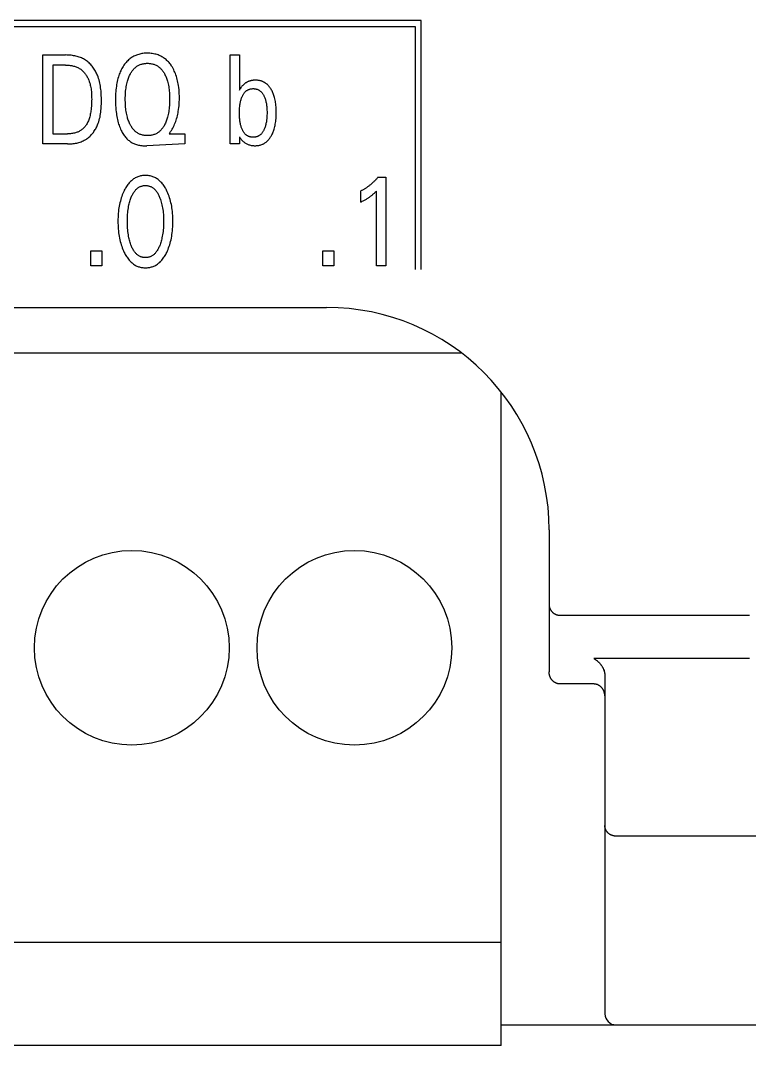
# Model space of a CAD drawing. Extents: x 867151 to 1787449, y -2071112 to -1028603.
# Drawn here: x 871197.95 to 871211.05, y -1032707.8 to -1032689.37 of the extents above; entities that cross this region are included whole.
import ezdxf

# ---------------------------------------------------------------- set-up
doc = ezdxf.new("R2010")
doc.units = 0
doc.header["$LTSCALE"] = 4
doc.header["$MEASUREMENT"] = 0
doc.layers.get('0').update_dxf_attribs({"linetype": 'CONTINUOUS'})
doc.layers.add('20000_FRONT_O', color=7, linetype='CONTINUOUS')

# ---------------------------------------------------------------- blocks, each defined once
blk = doc.blocks.new('CPU')
at = {"layer": '20000_FRONT_O', "color": 7, "linetype": 'Continuous'}
for p, q in [((82828.658, 11011.253), (82805.908, 11011.253)), ((82828.658, 11006.773), (82828.658, 11011.253)), ((82806.018, 11011.143), (82828.548, 11011.143)), ((82828.548, 11011.143), (82828.548, 11006.773)), ((82821.862, 11009.033), (82821.862, 11010.633)), ((82821.862, 11010.633), (82822.268, 11010.633)), ((82822.037, 11010.451), (82822.037, 11009.214)), ((82822.268, 11010.451), (82822.037, 11010.451)), ((82825.228, 11009.033), (82825.228, 11010.633)), ((82825.228, 11010.633), (82825.392, 11010.633)), ((82825.392, 11010.633), (82825.392, 11010.002)), ((82825.392, 11010.002), (82825.404, 11010.022)), ((82822.037, 11009.214), (82822.303, 11009.214)), ((82824.142, 11009.233), (82824.128, 11009.214)), ((82824.128, 11009.214), (82824.411, 11009.214)), ((82824.411, 11009.214), (82824.411, 11009.033)), ((82825.392, 11009.161), (82825.392, 11009.033)), ((82825.394, 11009.158), (82825.392, 11009.161)), ((82822.302, 11009.033), (82821.862, 11009.033)), ((82824.411, 11009.033), (82823.726, 11009)), ((82825.392, 11009.033), (82825.228, 11009.033)), ((82827.88, 11008.433), (82828.025, 11008.433)), ((82828.025, 11008.433), (82828.025, 11006.843)), ((82827.573, 11007.988), (82827.573, 11008.187)), ((82827.854, 11006.843), (82827.854, 11008.186)), ((82822.719, 11006.843), (82822.719, 11007.112)), ((82822.719, 11007.112), (82822.917, 11007.112)), ((82822.917, 11007.112), (82822.917, 11006.843)), ((82826.891, 11006.843), (82826.891, 11007.112)), ((82826.891, 11007.112), (82827.089, 11007.112)), ((82827.089, 11007.112), (82827.089, 11006.843)), ((82822.917, 11006.843), (82822.719, 11006.843)), ((82827.089, 11006.843), (82826.891, 11006.843)), ((82828.025, 11006.843), (82827.854, 11006.843)), ((82784.958, 11006.093), (82826.958, 11006.093)), ((82829.384, 11005.273), (82782.54, 11005.273)), ((82830.098, 10992.823), (82830.098, 11004.57)), ((82830.958, 11002.093), (82830.958, 10999.539)), ((82831.158, 11000.557), (82834.558, 11000.557)), ((82834.558, 10999.781), (82831.758, 10999.781)), ((82831.958, 10999.475), (82831.958, 10993.393)), ((82831.758, 10999.323), (82831.158, 10999.323)), ((82836.558, 10996.587), (82832.158, 10996.587)), ((82830.098, 10994.673), (82780.818, 10994.673)), ((82830.098, 10993.193), (82836.558, 10993.193)), ((82830.098, 10992.823), (82780.818, 10992.823))]:
    blk.add_line(p, q, dxfattribs=at)
for points in [[(82824.142, 11009.233), (82824.156, 11009.254), (82824.169, 11009.275), (82824.182, 11009.297), (82824.195, 11009.319), (82824.206, 11009.341), (82824.217, 11009.364), (82824.227, 11009.387), (82824.237, 11009.41), (82824.247, 11009.436), (82824.255, 11009.461), (82824.264, 11009.487), (82824.271, 11009.513), (82824.278, 11009.539), (82824.284, 11009.566), (82824.289, 11009.592), (82824.294, 11009.619), (82824.299, 11009.653), (82824.304, 11009.687), (82824.307, 11009.721), (82824.31, 11009.755), (82824.312, 11009.789), (82824.313, 11009.824), (82824.313, 11009.858), (82824.313, 11009.896), (82824.312, 11009.933), (82824.31, 11009.971), (82824.307, 11010.008), (82824.303, 11010.045), (82824.298, 11010.083), (82824.293, 11010.111), (82824.288, 11010.138), (82824.282, 11010.166), (82824.276, 11010.193), (82824.268, 11010.221), (82824.26, 11010.248), (82824.251, 11010.274), (82824.242, 11010.298), (82824.233, 11010.321), (82824.222, 11010.344), (82824.211, 11010.367), (82824.2, 11010.39), (82824.187, 11010.411), (82824.173, 11010.433), (82824.163, 11010.449), (82824.151, 11010.465), (82824.14, 11010.48), (82824.127, 11010.495), (82824.115, 11010.509), (82824.101, 11010.523), (82824.087, 11010.536), (82824.073, 11010.549), (82824.058, 11010.561), (82824.044, 11010.572), (82824.029, 11010.583), (82824.013, 11010.593), (82823.997, 11010.602), (82823.981, 11010.611), (82823.965, 11010.619), (82823.948, 11010.626), (82823.931, 11010.633), (82823.913, 11010.639), (82823.892, 11010.645), (82823.871, 11010.65), (82823.849, 11010.655), (82823.827, 11010.658), (82823.805, 11010.661), (82823.783, 11010.663), (82823.761, 11010.664), (82823.739, 11010.664), (82823.719, 11010.664), (82823.699, 11010.663), (82823.679, 11010.662), (82823.659, 11010.659), (82823.64, 11010.657), (82823.62, 11010.653), (82823.601, 11010.649), (82823.582, 11010.644), (82823.563, 11010.638), (82823.545, 11010.632), (82823.528, 11010.625), (82823.511, 11010.617), (82823.494, 11010.609), (82823.478, 11010.6), (82823.462, 11010.591), (82823.447, 11010.581), (82823.431, 11010.57), (82823.417, 11010.558), (82823.4, 11010.544), (82823.385, 11010.53), (82823.369, 11010.514), (82823.355, 11010.498), (82823.341, 11010.482), (82823.328, 11010.465), (82823.316, 11010.447)], [(82822.302, 11009.033), (82822.323, 11009.033), (82822.343, 11009.033), (82822.364, 11009.035), (82822.385, 11009.037), (82822.406, 11009.039), (82822.427, 11009.042), (82822.448, 11009.045), (82822.468, 11009.049), (82822.489, 11009.054), (82822.509, 11009.06), (82822.529, 11009.066), (82822.548, 11009.073), (82822.568, 11009.08), (82822.587, 11009.089), (82822.605, 11009.098), (82822.623, 11009.108), (82822.641, 11009.119), (82822.657, 11009.13), (82822.672, 11009.141), (82822.687, 11009.154), (82822.702, 11009.167), (82822.716, 11009.18), (82822.729, 11009.195), (82822.742, 11009.209), (82822.755, 11009.224), (82822.767, 11009.24), (82822.778, 11009.256), (82822.789, 11009.273), (82822.8, 11009.29), (82822.81, 11009.307), (82822.819, 11009.324), (82822.828, 11009.342), (82822.836, 11009.36), (82822.844, 11009.378), (82822.855, 11009.405), (82822.864, 11009.433), (82822.873, 11009.461), (82822.88, 11009.489), (82822.887, 11009.517), (82822.892, 11009.546), (82822.897, 11009.575), (82822.901, 11009.604), (82822.904, 11009.633), (82822.907, 11009.662), (82822.908, 11009.691), (82822.91, 11009.721), (82822.911, 11009.75), (82822.911, 11009.78), (82822.912, 11009.809), (82822.911, 11009.839), (82822.911, 11009.868), (82822.91, 11009.897), (82822.909, 11009.926), (82822.907, 11009.956), (82822.905, 11009.985), (82822.902, 11010.014), (82822.898, 11010.042), (82822.894, 11010.071), (82822.889, 11010.1), (82822.883, 11010.128), (82822.877, 11010.156), (82822.869, 11010.184), (82822.86, 11010.212), (82822.851, 11010.239), (82822.84, 11010.267), (82822.832, 11010.286), (82822.823, 11010.305), (82822.814, 11010.323), (82822.804, 11010.342), (82822.793, 11010.36), (82822.782, 11010.378), (82822.771, 11010.395), (82822.759, 11010.412), (82822.746, 11010.429), (82822.733, 11010.445), (82822.719, 11010.461), (82822.705, 11010.476), (82822.69, 11010.49), (82822.675, 11010.504), (82822.659, 11010.517), (82822.642, 11010.529), (82822.625, 11010.541), (82822.608, 11010.552), (82822.59, 11010.562), (82822.572, 11010.571), (82822.553, 11010.58), (82822.534, 11010.588), (82822.514, 11010.595), (82822.494, 11010.601), (82822.474, 11010.607), (82822.454, 11010.612), (82822.433, 11010.617), (82822.413, 11010.62), (82822.392, 11010.624), (82822.371, 11010.627), (82822.35, 11010.629), (82822.33, 11010.63), (82822.309, 11010.632), (82822.288, 11010.632), (82822.268, 11010.633)], [(82822.268, 11010.451), (82822.283, 11010.451), (82822.299, 11010.45), (82822.315, 11010.449), (82822.332, 11010.448), (82822.348, 11010.446), (82822.364, 11010.444), (82822.38, 11010.441), (82822.395, 11010.438), (82822.411, 11010.434), (82822.427, 11010.429), (82822.442, 11010.425), (82822.457, 11010.419), (82822.472, 11010.413), (82822.487, 11010.407), (82822.501, 11010.399), (82822.515, 11010.392), (82822.528, 11010.383), (82822.54, 11010.375), (82822.552, 11010.365), (82822.564, 11010.356), (82822.575, 11010.345), (82822.586, 11010.335), (82822.597, 11010.323), (82822.607, 11010.312), (82822.616, 11010.3), (82822.625, 11010.288), (82822.634, 11010.275), (82822.643, 11010.262), (82822.651, 11010.249), (82822.658, 11010.235), (82822.665, 11010.222), (82822.672, 11010.208), (82822.678, 11010.194), (82822.684, 11010.179), (82822.693, 11010.158), (82822.7, 11010.136), (82822.707, 11010.114), (82822.712, 11010.091), (82822.717, 11010.069), (82822.722, 11010.046), (82822.725, 11010.024), (82822.728, 11010.001), (82822.731, 11009.978), (82822.733, 11009.955), (82822.734, 11009.932), (82822.735, 11009.909), (82822.736, 11009.886), (82822.736, 11009.863), (82822.737, 11009.84), (82822.736, 11009.809), (82822.735, 11009.777), (82822.734, 11009.746), (82822.732, 11009.715), (82822.73, 11009.684), (82822.726, 11009.653), (82822.723, 11009.631), (82822.72, 11009.609), (82822.716, 11009.587), (82822.712, 11009.566), (82822.707, 11009.544), (82822.702, 11009.523), (82822.696, 11009.501), (82822.69, 11009.484), (82822.684, 11009.466), (82822.678, 11009.449), (82822.67, 11009.433), (82822.663, 11009.416), (82822.654, 11009.4), (82822.645, 11009.384), (82822.637, 11009.372), (82822.629, 11009.361), (82822.621, 11009.349), (82822.612, 11009.338), (82822.602, 11009.328), (82822.592, 11009.317), (82822.582, 11009.308), (82822.572, 11009.298), (82822.561, 11009.29), (82822.549, 11009.281), (82822.537, 11009.273), (82822.525, 11009.266), (82822.513, 11009.259), (82822.5, 11009.253), (82822.487, 11009.247), (82822.474, 11009.242), (82822.46, 11009.237), (82822.447, 11009.233), (82822.429, 11009.228), (82822.411, 11009.224), (82822.393, 11009.221), (82822.375, 11009.218), (82822.357, 11009.216), (82822.339, 11009.215), (82822.321, 11009.214), (82822.303, 11009.214)], [(82823.428, 11009.383), (82823.425, 11009.389), (82823.417, 11009.406), (82823.409, 11009.423), (82823.402, 11009.441), (82823.395, 11009.459), (82823.389, 11009.477), (82823.383, 11009.496), (82823.378, 11009.514), (82823.372, 11009.539), (82823.366, 11009.564), (82823.361, 11009.589), (82823.357, 11009.614), (82823.353, 11009.639), (82823.35, 11009.665), (82823.347, 11009.694), (82823.345, 11009.723), (82823.343, 11009.752), (82823.342, 11009.781), (82823.341, 11009.811), (82823.341, 11009.84), (82823.341, 11009.869), (82823.342, 11009.897), (82823.343, 11009.926), (82823.345, 11009.955), (82823.347, 11009.984), (82823.35, 11010.012), (82823.354, 11010.037), (82823.357, 11010.062), (82823.362, 11010.087), (82823.367, 11010.111), (82823.373, 11010.136), (82823.379, 11010.16), (82823.384, 11010.178), (82823.39, 11010.196), (82823.396, 11010.214), (82823.403, 11010.232), (82823.411, 11010.249), (82823.418, 11010.266), (82823.427, 11010.283), (82823.434, 11010.297), (82823.442, 11010.31), (82823.45, 11010.323), (82823.458, 11010.336), (82823.467, 11010.348), (82823.476, 11010.36), (82823.486, 11010.372), (82823.496, 11010.383), (82823.507, 11010.394), (82823.517, 11010.403), (82823.528, 11010.412), (82823.539, 11010.421), (82823.55, 11010.429), (82823.562, 11010.436), (82823.574, 11010.443), (82823.586, 11010.45), (82823.598, 11010.455), (82823.611, 11010.461), (82823.625, 11010.466), (82823.639, 11010.47), (82823.653, 11010.473), (82823.667, 11010.476), (82823.681, 11010.479), (82823.695, 11010.481), (82823.71, 11010.482), (82823.724, 11010.483), (82823.739, 11010.483), (82823.754, 11010.483), (82823.768, 11010.482), (82823.783, 11010.481), (82823.797, 11010.479), (82823.811, 11010.476), (82823.826, 11010.473), (82823.84, 11010.47), (82823.854, 11010.466), (82823.867, 11010.461), (82823.88, 11010.455), (82823.893, 11010.45), (82823.905, 11010.443), (82823.917, 11010.436), (82823.928, 11010.429), (82823.94, 11010.421), (82823.951, 11010.412), (82823.961, 11010.403), (82823.972, 11010.394), (82823.982, 11010.383), (82823.993, 11010.372), (82824.002, 11010.36), (82824.012, 11010.348), (82824.021, 11010.336), (82824.029, 11010.323), (82824.037, 11010.31), (82824.045, 11010.297), (82824.052, 11010.283)], [(82823.316, 11010.447), (82823.302, 11010.426), (82823.29, 11010.407), (82823.279, 11010.388), (82823.269, 11010.368), (82823.259, 11010.348), (82823.25, 11010.328), (82823.242, 11010.307), (82823.234, 11010.286), (82823.226, 11010.265), (82823.217, 11010.238), (82823.209, 11010.211), (82823.202, 11010.183), (82823.196, 11010.155), (82823.19, 11010.127), (82823.185, 11010.099), (82823.181, 11010.071), (82823.177, 11010.038), (82823.173, 11010.006), (82823.17, 11009.973), (82823.168, 11009.94), (82823.167, 11009.908), (82823.166, 11009.875), (82823.166, 11009.842), (82823.166, 11009.803), (82823.167, 11009.765), (82823.168, 11009.726), (82823.171, 11009.688), (82823.174, 11009.649), (82823.178, 11009.611), (82823.182, 11009.582), (82823.186, 11009.554), (82823.19, 11009.526), (82823.196, 11009.498), (82823.201, 11009.47), (82823.208, 11009.442), (82823.215, 11009.415), (82823.222, 11009.391), (82823.23, 11009.368), (82823.238, 11009.345), (82823.246, 11009.322), (82823.256, 11009.299), (82823.266, 11009.277), (82823.277, 11009.255), (82823.287, 11009.237), (82823.297, 11009.22), (82823.307, 11009.204), (82823.318, 11009.187), (82823.33, 11009.171), (82823.342, 11009.156), (82823.355, 11009.141), (82823.369, 11009.127), (82823.383, 11009.113), (82823.395, 11009.102), (82823.408, 11009.092), (82823.421, 11009.082), (82823.435, 11009.072), (82823.448, 11009.064), (82823.463, 11009.055), (82823.477, 11009.048), (82823.492, 11009.04), (82823.507, 11009.034), (82823.522, 11009.028), (82823.541, 11009.022), (82823.56, 11009.016), (82823.579, 11009.012), (82823.598, 11009.008), (82823.617, 11009.005), (82823.637, 11009.003), (82823.656, 11009.001), (82823.676, 11009), (82823.695, 11009), (82823.712, 11009), (82823.726, 11009)], [(82824.052, 11010.283), (82824.06, 11010.266), (82824.068, 11010.249), (82824.075, 11010.232), (82824.082, 11010.214), (82824.089, 11010.196), (82824.094, 11010.178), (82824.1, 11010.16), (82824.106, 11010.136), (82824.112, 11010.111), (82824.117, 11010.087), (82824.121, 11010.062), (82824.125, 11010.037), (82824.129, 11010.012), (82824.132, 11009.984), (82824.134, 11009.955), (82824.136, 11009.926), (82824.137, 11009.897), (82824.138, 11009.869), (82824.138, 11009.84), (82824.138, 11009.811), (82824.137, 11009.781), (82824.136, 11009.752), (82824.134, 11009.723), (82824.132, 11009.693), (82824.129, 11009.664), (82824.126, 11009.639), (82824.122, 11009.614), (82824.117, 11009.588), (82824.113, 11009.563), (82824.107, 11009.539), (82824.101, 11009.514), (82824.095, 11009.495), (82824.09, 11009.477), (82824.083, 11009.459), (82824.077, 11009.441), (82824.07, 11009.423), (82824.062, 11009.406), (82824.054, 11009.389), (82824.047, 11009.375), (82824.039, 11009.361), (82824.031, 11009.347), (82824.023, 11009.334), (82824.014, 11009.321), (82824.004, 11009.309), (82823.994, 11009.297), (82823.984, 11009.285), (82823.973, 11009.274), (82823.963, 11009.264), (82823.952, 11009.255), (82823.941, 11009.246), (82823.93, 11009.238), (82823.918, 11009.23), (82823.906, 11009.223), (82823.894, 11009.217), (82823.881, 11009.211), (82823.868, 11009.205), (82823.855, 11009.2), (82823.841, 11009.196), (82823.826, 11009.192), (82823.812, 11009.189), (82823.798, 11009.186), (82823.783, 11009.185), (82823.768, 11009.183), (82823.754, 11009.182), (82823.739, 11009.182), (82823.724, 11009.182), (82823.709, 11009.183), (82823.695, 11009.185), (82823.68, 11009.186), (82823.666, 11009.189), (82823.652, 11009.192), (82823.637, 11009.196), (82823.623, 11009.2), (82823.61, 11009.205), (82823.597, 11009.211), (82823.584, 11009.217), (82823.572, 11009.223), (82823.56, 11009.23), (82823.548, 11009.238), (82823.537, 11009.246), (82823.526, 11009.255), (82823.515, 11009.264), (82823.505, 11009.274), (82823.495, 11009.285), (82823.485, 11009.296), (82823.475, 11009.307), (82823.466, 11009.319), (82823.458, 11009.332), (82823.45, 11009.344), (82823.442, 11009.357), (82823.435, 11009.37), (82823.428, 11009.383)], [(82825.951, 11010.032), (82825.946, 11010.04), (82825.94, 11010.048), (82825.934, 11010.056), (82825.928, 11010.064), (82825.922, 11010.071), (82825.915, 11010.079), (82825.908, 11010.086), (82825.901, 11010.093), (82825.894, 11010.1), (82825.888, 11010.105), (82825.882, 11010.11), (82825.876, 11010.116), (82825.869, 11010.12), (82825.862, 11010.125), (82825.856, 11010.13), (82825.849, 11010.134), (82825.842, 11010.138), (82825.835, 11010.142), (82825.827, 11010.146), (82825.82, 11010.15), (82825.813, 11010.153), (82825.805, 11010.156), (82825.797, 11010.159), (82825.789, 11010.162), (82825.78, 11010.165), (82825.771, 11010.168), (82825.762, 11010.17), (82825.753, 11010.172), (82825.744, 11010.174), (82825.735, 11010.175), (82825.726, 11010.176), (82825.716, 11010.177), (82825.707, 11010.178), (82825.698, 11010.179), (82825.689, 11010.179), (82825.679, 11010.179), (82825.67, 11010.179), (82825.661, 11010.178), (82825.651, 11010.178), (82825.642, 11010.177), (82825.633, 11010.176), (82825.624, 11010.175), (82825.615, 11010.173), (82825.605, 11010.171), (82825.596, 11010.169), (82825.587, 11010.167), (82825.579, 11010.164), (82825.57, 11010.162), (82825.562, 11010.159), (82825.555, 11010.156), (82825.547, 11010.153), (82825.54, 11010.149), (82825.532, 11010.145), (82825.525, 11010.142), (82825.518, 11010.138), (82825.511, 11010.133), (82825.504, 11010.129), (82825.498, 11010.124), (82825.491, 11010.12), (82825.484, 11010.115), (82825.478, 11010.109), (82825.471, 11010.103), (82825.464, 11010.097), (82825.457, 11010.09), (82825.451, 11010.083), (82825.444, 11010.076), (82825.438, 11010.069), (82825.432, 11010.061), (82825.426, 11010.054), (82825.42, 11010.046), (82825.415, 11010.038), (82825.41, 11010.03), (82825.404, 11010.022)], [(82825.442, 11009.296), (82825.436, 11009.309), (82825.431, 11009.323), (82825.426, 11009.336), (82825.422, 11009.35), (82825.418, 11009.364), (82825.414, 11009.378), (82825.41, 11009.394), (82825.407, 11009.411), (82825.404, 11009.427), (82825.401, 11009.444), (82825.399, 11009.46), (82825.397, 11009.477), (82825.395, 11009.499), (82825.394, 11009.522), (82825.393, 11009.545), (82825.392, 11009.568), (82825.392, 11009.59), (82825.392, 11009.613), (82825.393, 11009.636), (82825.394, 11009.658), (82825.395, 11009.681), (82825.397, 11009.704), (82825.399, 11009.72), (82825.401, 11009.737), (82825.404, 11009.753), (82825.407, 11009.769), (82825.41, 11009.785), (82825.414, 11009.802), (82825.418, 11009.816), (82825.422, 11009.83), (82825.426, 11009.843), (82825.431, 11009.857), (82825.436, 11009.871), (82825.442, 11009.884), (82825.446, 11009.894), (82825.451, 11009.903), (82825.456, 11009.912), (82825.461, 11009.921), (82825.466, 11009.93), (82825.472, 11009.939), (82825.478, 11009.947), (82825.485, 11009.956), (82825.492, 11009.963), (82825.498, 11009.969), (82825.503, 11009.975), (82825.51, 11009.981), (82825.516, 11009.986), (82825.522, 11009.991), (82825.529, 11009.995), (82825.536, 11010), (82825.543, 11010.004), (82825.55, 11010.008), (82825.558, 11010.011), (82825.566, 11010.014), (82825.573, 11010.017), (82825.581, 11010.019), (82825.589, 11010.021), (82825.598, 11010.023), (82825.606, 11010.025), (82825.614, 11010.026), (82825.623, 11010.026), (82825.631, 11010.027), (82825.639, 11010.027), (82825.649, 11010.027), (82825.658, 11010.026), (82825.667, 11010.025), (82825.677, 11010.024), (82825.686, 11010.022), (82825.695, 11010.02), (82825.704, 11010.018), (82825.712, 11010.015), (82825.721, 11010.011), (82825.729, 11010.008), (82825.737, 11010.004), (82825.745, 11009.999), (82825.753, 11009.994), (82825.76, 11009.989), (82825.767, 11009.983), (82825.774, 11009.978), (82825.781, 11009.971), (82825.787, 11009.965), (82825.794, 11009.957), (82825.8, 11009.949), (82825.807, 11009.941), (82825.812, 11009.933), (82825.818, 11009.924), (82825.823, 11009.915), (82825.828, 11009.906), (82825.833, 11009.897), (82825.837, 11009.888), (82825.838, 11009.885)], [(82825.394, 11009.158), (82825.4, 11009.147), (82825.408, 11009.137), (82825.415, 11009.126), (82825.424, 11009.116), (82825.432, 11009.107), (82825.441, 11009.097), (82825.45, 11009.088), (82825.46, 11009.079), (82825.47, 11009.071), (82825.48, 11009.063), (82825.491, 11009.055), (82825.502, 11009.047), (82825.514, 11009.04), (82825.526, 11009.034), (82825.538, 11009.028), (82825.55, 11009.023), (82825.563, 11009.018), (82825.576, 11009.014), (82825.589, 11009.01), (82825.603, 11009.007), (82825.616, 11009.005), (82825.63, 11009.003), (82825.644, 11009.002), (82825.658, 11009.001), (82825.672, 11009.001), (82825.686, 11009.001), (82825.699, 11009.002), (82825.713, 11009.003), (82825.726, 11009.004), (82825.74, 11009.007), (82825.753, 11009.009), (82825.766, 11009.013), (82825.779, 11009.017), (82825.792, 11009.021), (82825.804, 11009.026), (82825.816, 11009.031), (82825.827, 11009.037), (82825.839, 11009.043), (82825.85, 11009.05), (82825.86, 11009.057), (82825.871, 11009.065), (82825.881, 11009.073), (82825.891, 11009.082), (82825.901, 11009.092), (82825.911, 11009.102), (82825.92, 11009.113), (82825.929, 11009.124), (82825.938, 11009.135), (82825.946, 11009.147), (82825.953, 11009.159), (82825.961, 11009.171), (82825.968, 11009.183), (82825.976, 11009.199), (82825.984, 11009.215), (82825.991, 11009.232), (82825.998, 11009.248), (82826.004, 11009.265), (82826.01, 11009.282), (82826.016, 11009.299), (82826.022, 11009.321), (82826.028, 11009.344), (82826.033, 11009.367), (82826.037, 11009.39), (82826.041, 11009.413), (82826.044, 11009.436), (82826.047, 11009.463), (82826.05, 11009.489), (82826.052, 11009.516), (82826.053, 11009.543), (82826.054, 11009.569), (82826.054, 11009.596), (82826.054, 11009.622), (82826.053, 11009.649), (82826.052, 11009.675), (82826.05, 11009.701), (82826.048, 11009.727), (82826.045, 11009.753), (82826.041, 11009.776), (82826.038, 11009.798), (82826.033, 11009.821), (82826.028, 11009.843), (82826.023, 11009.866), (82826.016, 11009.888), (82826.011, 11009.905), (82826.005, 11009.921), (82825.999, 11009.938), (82825.993, 11009.954), (82825.985, 11009.97), (82825.978, 11009.985), (82825.97, 11010.001), (82825.961, 11010.016), (82825.951, 11010.032)], [(82825.838, 11009.885), (82825.844, 11009.872), (82825.849, 11009.859), (82825.854, 11009.846), (82825.858, 11009.833), (82825.862, 11009.819), (82825.865, 11009.806), (82825.869, 11009.79), (82825.873, 11009.773), (82825.876, 11009.757), (82825.878, 11009.741), (82825.88, 11009.724), (82825.882, 11009.708), (82825.884, 11009.686), (82825.886, 11009.663), (82825.887, 11009.64), (82825.888, 11009.618), (82825.888, 11009.595), (82825.888, 11009.572), (82825.887, 11009.549), (82825.886, 11009.526), (82825.884, 11009.504), (82825.882, 11009.481), (82825.88, 11009.464), (82825.878, 11009.448), (82825.876, 11009.431), (82825.873, 11009.414), (82825.869, 11009.398), (82825.865, 11009.382), (82825.862, 11009.367), (82825.858, 11009.353), (82825.853, 11009.339), (82825.848, 11009.325), (82825.843, 11009.312), (82825.837, 11009.298), (82825.833, 11009.288), (82825.828, 11009.279), (82825.823, 11009.269), (82825.818, 11009.26), (82825.812, 11009.251), (82825.807, 11009.242), (82825.8, 11009.234), (82825.794, 11009.225), (82825.787, 11009.217), (82825.781, 11009.211), (82825.775, 11009.205), (82825.769, 11009.2), (82825.763, 11009.195), (82825.756, 11009.19), (82825.749, 11009.185), (82825.743, 11009.18), (82825.735, 11009.176), (82825.728, 11009.172), (82825.721, 11009.169), (82825.713, 11009.166), (82825.705, 11009.163), (82825.697, 11009.16), (82825.689, 11009.158), (82825.681, 11009.157), (82825.672, 11009.155), (82825.664, 11009.154), (82825.655, 11009.153), (82825.647, 11009.153), (82825.639, 11009.153), (82825.63, 11009.153), (82825.622, 11009.153), (82825.613, 11009.154), (82825.605, 11009.155), (82825.597, 11009.156), (82825.589, 11009.158), (82825.581, 11009.16), (82825.573, 11009.163), (82825.565, 11009.165), (82825.557, 11009.169), (82825.55, 11009.172), (82825.542, 11009.176), (82825.535, 11009.18), (82825.528, 11009.184), (82825.522, 11009.189), (82825.515, 11009.194), (82825.509, 11009.199), (82825.503, 11009.205), (82825.497, 11009.21), (82825.491, 11009.216), (82825.484, 11009.224), (82825.478, 11009.232), (82825.472, 11009.241), (82825.466, 11009.249), (82825.461, 11009.258), (82825.455, 11009.267), (82825.451, 11009.277), (82825.446, 11009.286), (82825.442, 11009.296)], [(82824.085, 11007.083), (82824.098, 11007.11), (82824.109, 11007.137), (82824.12, 11007.164), (82824.13, 11007.192), (82824.139, 11007.22), (82824.147, 11007.248), (82824.155, 11007.279), (82824.163, 11007.31), (82824.169, 11007.341), (82824.175, 11007.373), (82824.18, 11007.404), (82824.184, 11007.436), (82824.188, 11007.47), (82824.192, 11007.505), (82824.194, 11007.54), (82824.196, 11007.575), (82824.197, 11007.61), (82824.197, 11007.645), (82824.197, 11007.68), (82824.196, 11007.714), (82824.194, 11007.749), (82824.191, 11007.783), (82824.188, 11007.818), (82824.184, 11007.852), (82824.18, 11007.883), (82824.175, 11007.914), (82824.169, 11007.945), (82824.162, 11007.976), (82824.155, 11008.006), (82824.146, 11008.036), (82824.138, 11008.064), (82824.129, 11008.092), (82824.119, 11008.119), (82824.108, 11008.146), (82824.096, 11008.172), (82824.083, 11008.199), (82824.074, 11008.217), (82824.065, 11008.234), (82824.055, 11008.252), (82824.044, 11008.269), (82824.033, 11008.285), (82824.021, 11008.302), (82824.009, 11008.317), (82823.996, 11008.333), (82823.982, 11008.347), (82823.97, 11008.36), (82823.957, 11008.371), (82823.944, 11008.383), (82823.93, 11008.393), (82823.916, 11008.403), (82823.901, 11008.413), (82823.886, 11008.421), (82823.871, 11008.429), (82823.855, 11008.437), (82823.839, 11008.443), (82823.823, 11008.449), (82823.806, 11008.453), (82823.79, 11008.457), (82823.773, 11008.461), (82823.755, 11008.463), (82823.738, 11008.465), (82823.721, 11008.466), (82823.703, 11008.466), (82823.686, 11008.466), (82823.669, 11008.465), (82823.652, 11008.463), (82823.634, 11008.461), (82823.617, 11008.457), (82823.601, 11008.453), (82823.584, 11008.449), (82823.568, 11008.443), (82823.552, 11008.437), (82823.536, 11008.429), (82823.521, 11008.421), (82823.506, 11008.413), (82823.491, 11008.403), (82823.477, 11008.393), (82823.464, 11008.383), (82823.45, 11008.371), (82823.437, 11008.36), (82823.425, 11008.347), (82823.412, 11008.333), (82823.398, 11008.317), (82823.386, 11008.301), (82823.374, 11008.285), (82823.363, 11008.269), (82823.352, 11008.251), (82823.342, 11008.234), (82823.332, 11008.217), (82823.323, 11008.199), (82823.32, 11008.192)], [(82827.88, 11008.433), (82827.871, 11008.423), (82827.862, 11008.413), (82827.853, 11008.402), (82827.844, 11008.392), (82827.835, 11008.382), (82827.825, 11008.372), (82827.816, 11008.363), (82827.806, 11008.353), (82827.796, 11008.343), (82827.786, 11008.334), (82827.776, 11008.325), (82827.767, 11008.316), (82827.757, 11008.308), (82827.747, 11008.299), (82827.736, 11008.291), (82827.726, 11008.283), (82827.716, 11008.275), (82827.705, 11008.267), (82827.695, 11008.26), (82827.684, 11008.252), (82827.674, 11008.245), (82827.665, 11008.239), (82827.655, 11008.233), (82827.645, 11008.227), (82827.635, 11008.221), (82827.625, 11008.215), (82827.615, 11008.209), (82827.604, 11008.203), (82827.594, 11008.198), (82827.584, 11008.193), (82827.573, 11008.187)], [(82823.442, 11007.22), (82823.435, 11007.24), (82823.428, 11007.261), (82823.422, 11007.282), (82823.416, 11007.303), (82823.411, 11007.324), (82823.406, 11007.345), (82823.401, 11007.373), (82823.396, 11007.401), (82823.392, 11007.429), (82823.388, 11007.457), (82823.385, 11007.486), (82823.382, 11007.517), (82823.38, 11007.549), (82823.379, 11007.58), (82823.378, 11007.612), (82823.378, 11007.643), (82823.378, 11007.674), (82823.379, 11007.705), (82823.38, 11007.736), (82823.382, 11007.767), (82823.385, 11007.798), (82823.388, 11007.826), (82823.392, 11007.854), (82823.396, 11007.882), (82823.401, 11007.909), (82823.407, 11007.937), (82823.412, 11007.958), (82823.417, 11007.978), (82823.423, 11007.999), (82823.429, 11008.019), (82823.436, 11008.039), (82823.443, 11008.059), (82823.449, 11008.074), (82823.455, 11008.089), (82823.461, 11008.103), (82823.468, 11008.117), (82823.476, 11008.131), (82823.484, 11008.145), (82823.492, 11008.159), (82823.501, 11008.172), (82823.51, 11008.185), (82823.518, 11008.194), (82823.525, 11008.202), (82823.533, 11008.211), (82823.541, 11008.219), (82823.55, 11008.227), (82823.559, 11008.235), (82823.568, 11008.242), (82823.577, 11008.248), (82823.587, 11008.254), (82823.597, 11008.26), (82823.607, 11008.265), (82823.617, 11008.269), (82823.627, 11008.273), (82823.638, 11008.276), (82823.649, 11008.279), (82823.659, 11008.281), (82823.67, 11008.283), (82823.681, 11008.284), (82823.692, 11008.285), (82823.703, 11008.285), (82823.714, 11008.285), (82823.726, 11008.284), (82823.737, 11008.283), (82823.747, 11008.281), (82823.758, 11008.279), (82823.769, 11008.276), (82823.779, 11008.273), (82823.79, 11008.269), (82823.8, 11008.265), (82823.81, 11008.26), (82823.82, 11008.254), (82823.83, 11008.248), (82823.839, 11008.242), (82823.848, 11008.235), (82823.857, 11008.227), (82823.866, 11008.219), (82823.874, 11008.211), (82823.882, 11008.202), (82823.889, 11008.194), (82823.897, 11008.185), (82823.906, 11008.172), (82823.915, 11008.159), (82823.923, 11008.145), (82823.931, 11008.131), (82823.938, 11008.117), (82823.945, 11008.103), (82823.952, 11008.089), (82823.958, 11008.074), (82823.964, 11008.059), (82823.966, 11008.054)], [(82823.32, 11008.192), (82823.308, 11008.167), (82823.297, 11008.141), (82823.287, 11008.115), (82823.277, 11008.089), (82823.268, 11008.063), (82823.26, 11008.036), (82823.252, 11008.006), (82823.244, 11007.976), (82823.238, 11007.945), (82823.232, 11007.914), (82823.227, 11007.883), (82823.222, 11007.852), (82823.219, 11007.818), (82823.215, 11007.783), (82823.213, 11007.749), (82823.211, 11007.714), (82823.21, 11007.68), (82823.21, 11007.645), (82823.21, 11007.61), (82823.211, 11007.575), (82823.213, 11007.54), (82823.215, 11007.505), (82823.218, 11007.47), (82823.222, 11007.435), (82823.227, 11007.404), (82823.232, 11007.372), (82823.237, 11007.341), (82823.244, 11007.31), (82823.251, 11007.279), (82823.259, 11007.248), (82823.268, 11007.22), (82823.277, 11007.192), (82823.287, 11007.164), (82823.298, 11007.137), (82823.309, 11007.11), (82823.321, 11007.083), (82823.331, 11007.064), (82823.34, 11007.046), (82823.35, 11007.028), (82823.361, 11007.011), (82823.372, 11006.994), (82823.384, 11006.977), (82823.397, 11006.96), (82823.41, 11006.945), (82823.424, 11006.929), (82823.436, 11006.917), (82823.449, 11006.905), (82823.462, 11006.893), (82823.476, 11006.882), (82823.49, 11006.872), (82823.505, 11006.862), (82823.52, 11006.853), (82823.535, 11006.844), (82823.551, 11006.837), (82823.565, 11006.831), (82823.58, 11006.826), (82823.595, 11006.821), (82823.61, 11006.817), (82823.625, 11006.814), (82823.641, 11006.811), (82823.656, 11006.809), (82823.672, 11006.807), (82823.688, 11006.807), (82823.703, 11006.806), (82823.719, 11006.807), (82823.735, 11006.807), (82823.751, 11006.809), (82823.766, 11006.811), (82823.782, 11006.814), (82823.797, 11006.817), (82823.812, 11006.821), (82823.827, 11006.826), (82823.842, 11006.831), (82823.856, 11006.837), (82823.872, 11006.844), (82823.888, 11006.853), (82823.903, 11006.862), (82823.917, 11006.871), (82823.931, 11006.882), (82823.945, 11006.893), (82823.959, 11006.904), (82823.971, 11006.917), (82823.984, 11006.929), (82823.997, 11006.945), (82824.01, 11006.96), (82824.023, 11006.977), (82824.035, 11006.994), (82824.046, 11007.011), (82824.056, 11007.028), (82824.067, 11007.046), (82824.076, 11007.065), (82824.085, 11007.083)], [(82827.573, 11007.988), (82827.586, 11007.994), (82827.6, 11008.001), (82827.613, 11008.008), (82827.626, 11008.015), (82827.639, 11008.022), (82827.652, 11008.029), (82827.663, 11008.036), (82827.675, 11008.042), (82827.686, 11008.049), (82827.697, 11008.056), (82827.709, 11008.064), (82827.72, 11008.071), (82827.729, 11008.078), (82827.739, 11008.085), (82827.748, 11008.092), (82827.758, 11008.099), (82827.767, 11008.106), (82827.776, 11008.114), (82827.784, 11008.12), (82827.792, 11008.127), (82827.8, 11008.134), (82827.809, 11008.142), (82827.818, 11008.15), (82827.826, 11008.159), (82827.84, 11008.172), (82827.854, 11008.186)], [(82823.966, 11008.054), (82823.974, 11008.031), (82823.981, 11008.008), (82823.988, 11007.984), (82823.994, 11007.961), (82824, 11007.937), (82824.006, 11007.909), (82824.011, 11007.882), (82824.015, 11007.854), (82824.019, 11007.826), (82824.022, 11007.798), (82824.025, 11007.767), (82824.027, 11007.736), (82824.028, 11007.705), (82824.029, 11007.674), (82824.029, 11007.643), (82824.029, 11007.612), (82824.028, 11007.58), (82824.027, 11007.549), (82824.025, 11007.517), (82824.022, 11007.486), (82824.019, 11007.457), (82824.015, 11007.429), (82824.011, 11007.401), (82824.006, 11007.373), (82824, 11007.345), (82823.996, 11007.324), (82823.99, 11007.303), (82823.985, 11007.282), (82823.979, 11007.261), (82823.972, 11007.241), (82823.965, 11007.22), (82823.959, 11007.205), (82823.953, 11007.19), (82823.946, 11007.175), (82823.939, 11007.16), (82823.932, 11007.146), (82823.924, 11007.132), (82823.916, 11007.118), (82823.907, 11007.104), (82823.897, 11007.091), (82823.89, 11007.082), (82823.883, 11007.073), (82823.875, 11007.064), (82823.866, 11007.055), (82823.858, 11007.047), (82823.849, 11007.04), (82823.84, 11007.032), (82823.83, 11007.026), (82823.82, 11007.019), (82823.81, 11007.013), (82823.8, 11007.009), (82823.79, 11007.004), (82823.78, 11007), (82823.769, 11006.997), (82823.759, 11006.994), (82823.748, 11006.992), (82823.737, 11006.99), (82823.726, 11006.989), (82823.715, 11006.988), (82823.703, 11006.988), (82823.692, 11006.988), (82823.681, 11006.989), (82823.67, 11006.99), (82823.659, 11006.992), (82823.648, 11006.994), (82823.637, 11006.997), (82823.627, 11007), (82823.617, 11007.004), (82823.606, 11007.009), (82823.597, 11007.013), (82823.586, 11007.019), (82823.577, 11007.026), (82823.567, 11007.032), (82823.558, 11007.04), (82823.549, 11007.047), (82823.54, 11007.055), (82823.532, 11007.064), (82823.524, 11007.073), (82823.517, 11007.082), (82823.509, 11007.091), (82823.5, 11007.104), (82823.491, 11007.118), (82823.483, 11007.132), (82823.475, 11007.146), (82823.467, 11007.16), (82823.46, 11007.175), (82823.454, 11007.19), (82823.448, 11007.205), (82823.442, 11007.22)], [(82830.958, 11000.75), (82830.958, 11000.745), (82830.958, 11000.74), (82830.959, 11000.735), (82830.959, 11000.73), (82830.96, 11000.726), (82830.96, 11000.721), (82830.961, 11000.716), (82830.962, 11000.711), (82830.963, 11000.706), (82830.964, 11000.702), (82830.966, 11000.697), (82830.967, 11000.693), (82830.969, 11000.688), (82830.97, 11000.683), (82830.972, 11000.679), (82830.974, 11000.675), (82830.976, 11000.67), (82830.978, 11000.666), (82830.98, 11000.662), (82830.982, 11000.657), (82830.985, 11000.653), (82830.987, 11000.649), (82830.99, 11000.645), (82830.993, 11000.641), (82830.995, 11000.637), (82830.998, 11000.634), (82831.001, 11000.63), (82831.004, 11000.626), (82831.008, 11000.623), (82831.011, 11000.619), (82831.014, 11000.616), (82831.018, 11000.612), (82831.021, 11000.609), (82831.025, 11000.606), (82831.029, 11000.603), (82831.032, 11000.6), (82831.036, 11000.597), (82831.04, 11000.594), (82831.044, 11000.591), (82831.048, 11000.588), (82831.052, 11000.586), (82831.057, 11000.583), (82831.061, 11000.581), (82831.065, 11000.579), (82831.07, 11000.577), (82831.074, 11000.575), (82831.079, 11000.573), (82831.084, 11000.571), (82831.088, 11000.569), (82831.093, 11000.567), (82831.098, 11000.566), (82831.103, 11000.564), (82831.108, 11000.563), (82831.112, 11000.562), (82831.117, 11000.561), (82831.123, 11000.56), (82831.128, 11000.559), (82831.133, 11000.558), (82831.138, 11000.558), (82831.143, 11000.557), (82831.148, 11000.557), (82831.153, 11000.557), (82831.158, 11000.557)], [(82831.758, 10999.781), (82831.764, 10999.778), (82831.769, 10999.775), (82831.775, 10999.772), (82831.781, 10999.768), (82831.786, 10999.765), (82831.793, 10999.76), (82831.799, 10999.756), (82831.805, 10999.751), (82831.812, 10999.746), (82831.818, 10999.742), (82831.823, 10999.737), (82831.829, 10999.732), (82831.835, 10999.727), (82831.84, 10999.722), (82831.845, 10999.717), (82831.85, 10999.712), (82831.855, 10999.707), (82831.861, 10999.7), (82831.867, 10999.693), (82831.873, 10999.686), (82831.878, 10999.68), (82831.884, 10999.673), (82831.889, 10999.666), (82831.894, 10999.659), (82831.899, 10999.653), (82831.903, 10999.646), (82831.908, 10999.638), (82831.912, 10999.631), (82831.916, 10999.624), (82831.92, 10999.618), (82831.923, 10999.612), (82831.926, 10999.605), (82831.929, 10999.599), (82831.932, 10999.592), (82831.935, 10999.585), (82831.938, 10999.578), (82831.941, 10999.571)], [(82831.158, 10999.323), (82831.153, 10999.323), (82831.148, 10999.323), (82831.144, 10999.323), (82831.139, 10999.324), (82831.134, 10999.324), (82831.129, 10999.325), (82831.125, 10999.326), (82831.12, 10999.327), (82831.115, 10999.328), (82831.111, 10999.329), (82831.106, 10999.33), (82831.101, 10999.332), (82831.097, 10999.333), (82831.092, 10999.335), (82831.088, 10999.337), (82831.083, 10999.338), (82831.079, 10999.341), (82831.074, 10999.343), (82831.07, 10999.345), (82831.066, 10999.347), (82831.061, 10999.35), (82831.057, 10999.352), (82831.053, 10999.355), (82831.049, 10999.358), (82831.045, 10999.361), (82831.041, 10999.364), (82831.037, 10999.367), (82831.033, 10999.37), (82831.03, 10999.373), (82831.026, 10999.377), (82831.022, 10999.38), (82831.019, 10999.384), (82831.015, 10999.388), (82831.012, 10999.392), (82831.008, 10999.396), (82831.005, 10999.4), (82831.002, 10999.404), (82830.999, 10999.408), (82830.996, 10999.412), (82830.993, 10999.417), (82830.99, 10999.421), (82830.988, 10999.426), (82830.985, 10999.43), (82830.983, 10999.435), (82830.98, 10999.44), (82830.978, 10999.445), (82830.976, 10999.449), (82830.974, 10999.454), (82830.972, 10999.459), (82830.97, 10999.464), (82830.969, 10999.47), (82830.967, 10999.475), (82830.966, 10999.48), (82830.964, 10999.485), (82830.963, 10999.491), (82830.962, 10999.496), (82830.961, 10999.501), (82830.96, 10999.507), (82830.96, 10999.512), (82830.959, 10999.517), (82830.959, 10999.523), (82830.958, 10999.528), (82830.958, 10999.534), (82830.958, 10999.539)], [(82831.941, 10999.571), (82831.942, 10999.568), (82831.943, 10999.565), (82831.944, 10999.562), (82831.945, 10999.559), (82831.946, 10999.555), (82831.947, 10999.552), (82831.948, 10999.549), (82831.949, 10999.546), (82831.95, 10999.543), (82831.951, 10999.539), (82831.951, 10999.536), (82831.952, 10999.533), (82831.953, 10999.53), (82831.953, 10999.526), (82831.954, 10999.523), (82831.954, 10999.52), (82831.955, 10999.516), (82831.955, 10999.513), (82831.956, 10999.509), (82831.956, 10999.506), (82831.957, 10999.502), (82831.957, 10999.499), (82831.957, 10999.495), (82831.957, 10999.492), (82831.958, 10999.489), (82831.958, 10999.485), (82831.958, 10999.482), (82831.958, 10999.478), (82831.958, 10999.475)], [(82831.958, 10999.568), (82831.957, 10999.568), (82831.957, 10999.568), (82831.956, 10999.568), (82831.956, 10999.568), (82831.956, 10999.568), (82831.955, 10999.568), (82831.955, 10999.568), (82831.954, 10999.568), (82831.954, 10999.568), (82831.953, 10999.568), (82831.953, 10999.568), (82831.953, 10999.568), (82831.952, 10999.568), (82831.952, 10999.568), (82831.951, 10999.568), (82831.951, 10999.568), (82831.951, 10999.568), (82831.95, 10999.568), (82831.95, 10999.568), (82831.949, 10999.568), (82831.949, 10999.568), (82831.948, 10999.568), (82831.948, 10999.569), (82831.948, 10999.569), (82831.947, 10999.569), (82831.947, 10999.569), (82831.946, 10999.569), (82831.946, 10999.569), (82831.946, 10999.569), (82831.945, 10999.569), (82831.945, 10999.569), (82831.944, 10999.57), (82831.944, 10999.57), (82831.944, 10999.57), (82831.943, 10999.57), (82831.943, 10999.57), (82831.942, 10999.57), (82831.942, 10999.571), (82831.942, 10999.571), (82831.941, 10999.571), (82831.941, 10999.571)], [(82831.958, 10999.107), (82831.958, 10999.112), (82831.958, 10999.117), (82831.957, 10999.123), (82831.957, 10999.128), (82831.956, 10999.134), (82831.956, 10999.139), (82831.955, 10999.144), (82831.954, 10999.15), (82831.953, 10999.155), (82831.952, 10999.16), (82831.95, 10999.166), (82831.949, 10999.171), (82831.947, 10999.176), (82831.946, 10999.181), (82831.944, 10999.186), (82831.942, 10999.191), (82831.94, 10999.196), (82831.938, 10999.201), (82831.936, 10999.206), (82831.933, 10999.211), (82831.931, 10999.215), (82831.928, 10999.22), (82831.926, 10999.224), (82831.923, 10999.229), (82831.92, 10999.233), (82831.917, 10999.237), (82831.914, 10999.242), (82831.911, 10999.246), (82831.908, 10999.25), (82831.904, 10999.254), (82831.901, 10999.258), (82831.897, 10999.262), (82831.894, 10999.265), (82831.89, 10999.269), (82831.887, 10999.272), (82831.883, 10999.275), (82831.879, 10999.279), (82831.875, 10999.282), (82831.871, 10999.285), (82831.867, 10999.288), (82831.863, 10999.29), (82831.859, 10999.293), (82831.855, 10999.296), (82831.85, 10999.298), (82831.846, 10999.301), (82831.842, 10999.303), (82831.837, 10999.305), (82831.833, 10999.307), (82831.828, 10999.309), (82831.824, 10999.311), (82831.819, 10999.312), (82831.815, 10999.314), (82831.81, 10999.315), (82831.805, 10999.317), (82831.801, 10999.318), (82831.796, 10999.319), (82831.791, 10999.32), (82831.787, 10999.321), (82831.782, 10999.321), (82831.777, 10999.322), (82831.772, 10999.322), (82831.768, 10999.323), (82831.763, 10999.323), (82831.758, 10999.323)], [(82832.158, 10996.587), (82832.153, 10996.588), (82832.148, 10996.588), (82832.144, 10996.588), (82832.139, 10996.588), (82832.134, 10996.589), (82832.129, 10996.59), (82832.124, 10996.59), (82832.12, 10996.591), (82832.115, 10996.592), (82832.11, 10996.593), (82832.105, 10996.594), (82832.101, 10996.596), (82832.096, 10996.597), (82832.091, 10996.598), (82832.087, 10996.6), (82832.082, 10996.602), (82832.078, 10996.604), (82832.073, 10996.606), (82832.069, 10996.608), (82832.065, 10996.61), (82832.06, 10996.612), (82832.056, 10996.614), (82832.052, 10996.617), (82832.048, 10996.619), (82832.044, 10996.622), (82832.04, 10996.625), (82832.036, 10996.628), (82832.032, 10996.631), (82832.028, 10996.634), (82832.025, 10996.637), (82832.021, 10996.64), (82832.017, 10996.643), (82832.014, 10996.647), (82832.011, 10996.65), (82832.007, 10996.654), (82832.004, 10996.657), (82832.001, 10996.661), (82831.998, 10996.665), (82831.995, 10996.669), (82831.992, 10996.673), (82831.989, 10996.677), (82831.987, 10996.681), (82831.984, 10996.685), (82831.982, 10996.689), (82831.98, 10996.693), (82831.977, 10996.698), (82831.975, 10996.702), (82831.973, 10996.707), (82831.971, 10996.711), (82831.97, 10996.715), (82831.968, 10996.72), (82831.967, 10996.724), (82831.965, 10996.729), (82831.964, 10996.734), (82831.963, 10996.738), (82831.962, 10996.743), (82831.961, 10996.748), (82831.96, 10996.752), (82831.96, 10996.757), (82831.959, 10996.762), (82831.959, 10996.766), (82831.958, 10996.771), (82831.958, 10996.776), (82831.958, 10996.781)]]:
    blk.add_lwpolyline(points, dxfattribs=at)
for centre in [(82823.458, 10999.973), (82827.458, 10999.973)]:
    blk.add_circle(centre, 1.75, dxfattribs=at)
for centre, radius, start, end in [((82826.958, 11002.093), 4, 0.0001, 89.9999), ((82832.158, 10993.393), 0.2, 180, 270)]:
    blk.add_arc(centre, radius, start, end, dxfattribs=at)

msp = doc.modelspace()

# ---------------------------------------------------------------- block references
msp.add_blockref('CPU', (788376.488, -1043700.624))

doc.saveas('drawing.dxf')
